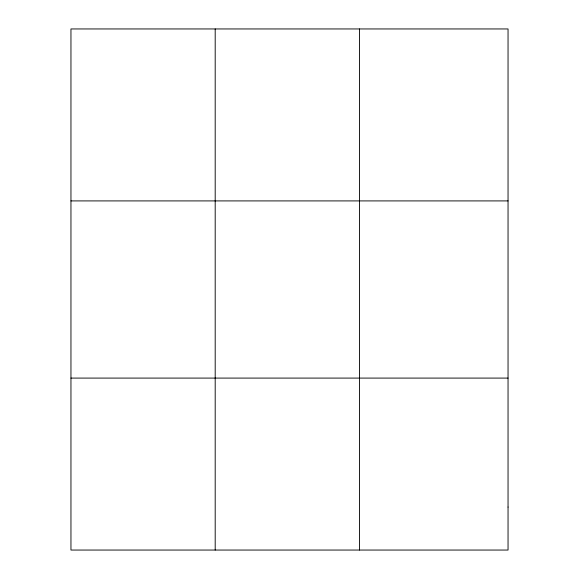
<?xml version="1.0" encoding="UTF-8"?>
<svg xmlns="http://www.w3.org/2000/svg" width="579" height="579" viewBox="0 0 579 579"><rect width="100%" height="100%" fill="white"/><g stroke="black" fill="none" stroke-linecap="round" stroke-linejoin="round"><path stroke-width="0.87" d="M215.193 28.95L215.193 550.05M359.436 28.95L359.436 550.05M70.956 200.913L508.044 200.913M70.956 378.087L508.044 378.087M508.044 507.059L508.044 550.05L70.956 550.05L70.956 28.95L508.044 28.95L508.044 507.059"/></g></svg>
